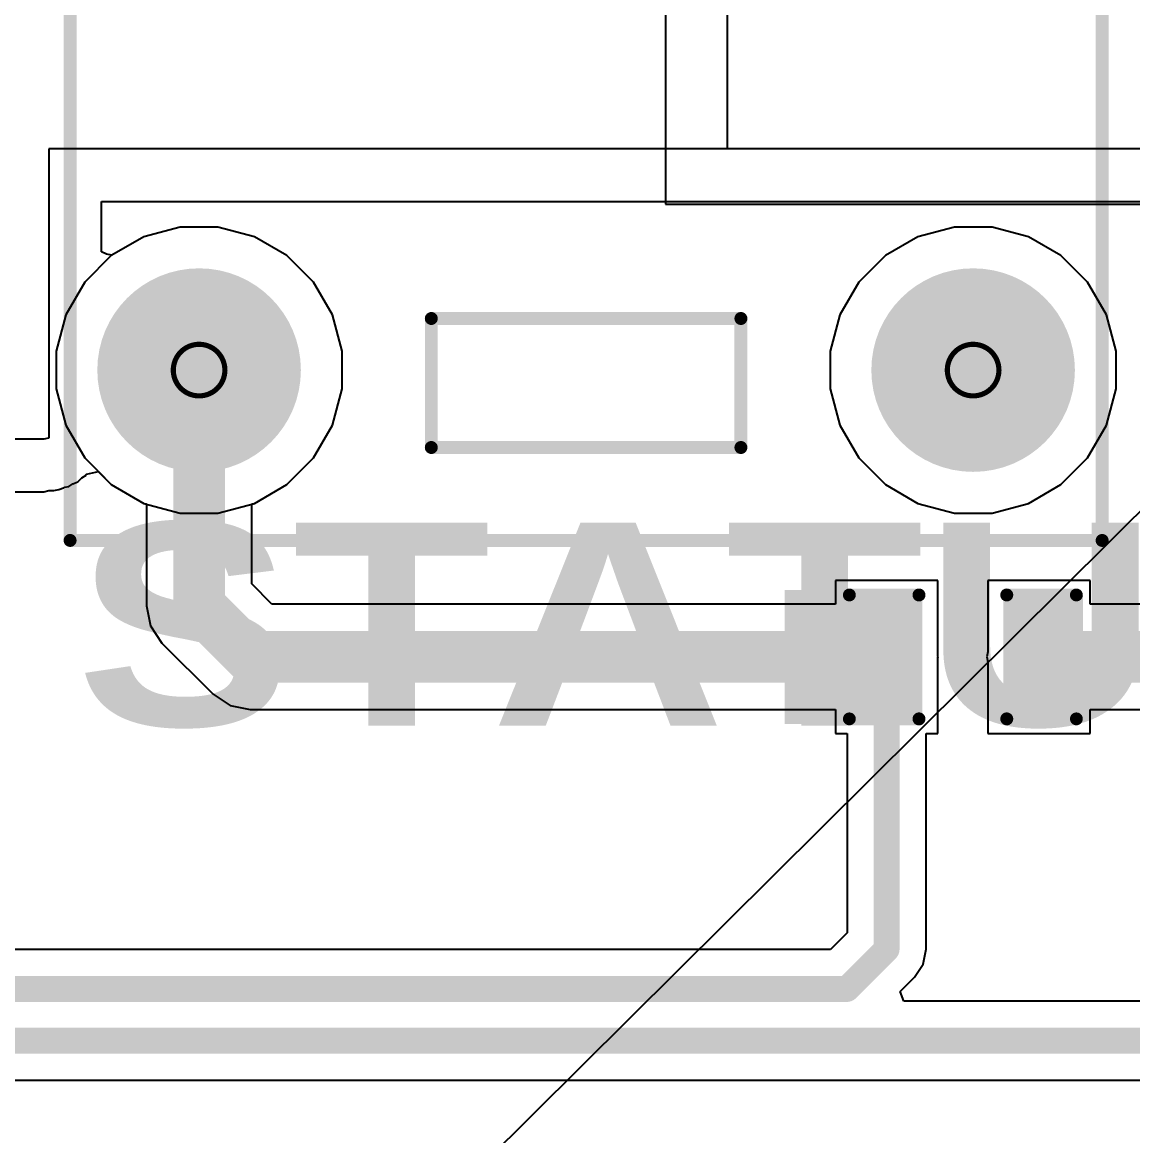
# Model space of a CAD drawing. Header units: inches. Extents: x -5 to 5328, y -4 to 5281.
# Drawn here: x 78.08 to 89.01, y 70.83 to 81.79 of the extents above; entities that cross this region are included whole.
import ezdxf

# ---------------------------------------------------------------- set-up
doc = ezdxf.new("R2010")
doc.units = ezdxf.units.IN
for name, color, linetype in [('Bottom Layer', 5, 'Continuous'), ('Bottom Solder', 6, 'Continuous'), ('Drill Drawing', 1, 'Continuous'), ('Layer 1', 16, 'Continuous'), ('Layer 2', 76, 'Continuous'), ('Multi-Layer', 9, 'Continuous'), ('Pad Holes', 156, 'Continuous'), ('Top Layer', 1, 'Continuous'), ('Top Overlay', 2, 'Continuous'), ('Top Paste', 8, 'Continuous'), ('Top Solder', 216, 'Continuous')]:
    doc.layers.add(name, color=color, linetype=linetype)
doc.styles.add('Arial Black_Bold', font='', dxfattribs={"height": 0.2})
doc.styles.get('Arial Black_Bold').set_extended_font_data('Arial Black', bold=True)

# ---------------------------------------------------------------- blocks, each defined once
blk = doc.blocks.new('10_VQFN_HR__3_3__11')
at = {"layer": 'Top Solder'}
blk.add_line((1.326, 1.775), (5255.107, 5220.903), dxfattribs=at)
blk = doc.blocks.new('LED_0603_104')
at = {"layer": 'Top Layer'}
for points in [[(-1, 0.5), (-0.5, 0.5), (-0.5, -0.5), (-1, -0.5)], [(0.5, 0.5), (1, 0.5), (1, -0.5), (0.5, -0.5)]]:
    blk.add_hatch(color=1, dxfattribs=at).paths.add_polyline_path(points)
at = {"layer": 'Top Overlay'}
blk.add_hatch(color=2, dxfattribs=at).paths.add_polyline_path([(1.118, -0.66), (1.753, -0.66), (1.753, 0.66), (1.118, 0.66)])
at = {"layer": 'Top Paste'}
for points in [[(-1, 0.5), (-0.5, 0.5), (-0.5, -0.5), (-1, -0.5)], [(0.5, 0.5), (1, 0.5), (1, -0.5), (0.5, -0.5)]]:
    blk.add_hatch(color=8, dxfattribs=at).paths.add_polyline_path(points)
at = {"layer": 'Top Solder'}
for points in [[(-1.102, 0.602), (-0.398, 0.602), (-0.398, -0.602), (-1.102, -0.602)], [(0.398, 0.602), (1.102, 0.602), (1.102, -0.602), (0.398, -0.602)]]:
    blk.add_hatch(color=216, dxfattribs=at).paths.add_polyline_path(points)
at = {"layer": 'Top Overlay'}
for points in [[(-1.118, 0.61, 0.127, 0.127, 0), (-1.118, -0.61, 0.127, 0.127, 0)], [(-0.432, 0.61, 0.127, 0.127, 0), (-1.118, 0.61, 0.127, 0.127, 0)], [(1.118, 0.61, 0.127, 0.127, 0), (0.432, 0.61, 0.127, 0.127, 0)], [(1.118, 0.61, 0.127, 0.127, 0), (1.118, -0.61, 0.127, 0.127, 0)], [(-0.432, -0.61, 0.127, 0.127, 0), (-1.118, -0.61, 0.127, 0.127, 0)], [(1.118, -0.61, 0.127, 0.127, 0), (0.432, -0.61, 0.127, 0.127, 0)]]:
    blk.add_lwpolyline(points, format="xyseb", dxfattribs=at)
for points in [[(-1.149, 0.61, 0.0635, 0.0635, 1), (-1.086, 0.61, 0.0635, 0.0635, 1)], [(-1.149, 0.61, 0.0635, 0.0635, 1), (-1.086, 0.61, 0.0635, 0.0635, 1)], [(-0.464, 0.61, 0.0635, 0.0635, 1), (-0.4, 0.61, 0.0635, 0.0635, 1)], [(0.4, 0.61, 0.0635, 0.0635, 1), (0.464, 0.61, 0.0635, 0.0635, 1)], [(1.086, 0.61, 0.0635, 0.0635, 1), (1.149, 0.61, 0.0635, 0.0635, 1)], [(1.086, 0.61, 0.0635, 0.0635, 1), (1.149, 0.61, 0.0635, 0.0635, 1)], [(-1.149, -0.61, 0.0635, 0.0635, 1), (-1.086, -0.61, 0.0635, 0.0635, 1)], [(-1.149, -0.61, 0.0635, 0.0635, 1), (-1.086, -0.61, 0.0635, 0.0635, 1)], [(-0.464, -0.61, 0.0635, 0.0635, 1), (-0.4, -0.61, 0.0635, 0.0635, 1)], [(0.4, -0.61, 0.0635, 0.0635, 1), (0.464, -0.61, 0.0635, 0.0635, 1)], [(1.086, -0.61, 0.0635, 0.0635, 1), (1.149, -0.61, 0.0635, 0.0635, 1)], [(1.086, -0.61, 0.0635, 0.0635, 1), (1.149, -0.61, 0.0635, 0.0635, 1)]]:
    blk.add_lwpolyline(points, format="xyseb", close=True, dxfattribs=at)
blk = doc.blocks.new('G6RN_1_DC24_122')
at = {"layer": 'Bottom Layer'}
h = blk.add_hatch(color=5, dxfattribs=at)
edge = h.paths.add_edge_path()
edge.add_arc((-3.81, 12.7), 0.9, 0, 360)
h = blk.add_hatch(color=5, dxfattribs=at)
edge = h.paths.add_edge_path()
edge.add_arc((3.81, 12.7), 0.9, 0, 360)
at = {"layer": 'Bottom Solder'}
h = blk.add_hatch(color=6, dxfattribs=at)
edge = h.paths.add_edge_path()
edge.add_arc((-3.81, 12.7), 1.002, 0, 360)
h = blk.add_hatch(color=6, dxfattribs=at)
edge = h.paths.add_edge_path()
edge.add_arc((3.81, 12.7), 1.002, 0, 360)
at = {"layer": 'Layer 1'}
h = blk.add_hatch(color=16, dxfattribs=at)
edge = h.paths.add_edge_path()
edge.add_arc((-3.81, 12.7), 0.9, 0, 360)
h = blk.add_hatch(color=16, dxfattribs=at)
edge = h.paths.add_edge_path()
edge.add_arc((3.81, 12.7), 0.9, 0, 360)
at = {"layer": 'Layer 2'}
h = blk.add_hatch(color=76, dxfattribs=at)
edge = h.paths.add_edge_path()
edge.add_arc((-3.81, 12.7), 0.9, 0, 360)
h = blk.add_hatch(color=76, dxfattribs=at)
edge = h.paths.add_edge_path()
edge.add_arc((3.81, 12.7), 0.9, 0, 360)
at = {"layer": 'Multi-Layer'}
h = blk.add_hatch(color=9, dxfattribs=at)
edge = h.paths.add_edge_path()
edge.add_arc((-3.81, 12.7), 0.9, 0, 360)
h = blk.add_hatch(color=9, dxfattribs=at)
edge = h.paths.add_edge_path()
edge.add_arc((3.81, 12.7), 0.9, 0, 360)
at = {"layer": 'Pad Holes'}
h = blk.add_hatch(color=7, dxfattribs=at)
edge = h.paths.add_edge_path()
edge.add_arc((-3.81, 12.7), 0.6, 0, 360)
h = blk.add_hatch(color=7, dxfattribs=at)
edge = h.paths.add_edge_path()
edge.add_arc((3.81, 12.7), 0.6, 0, 360)
at = {"layer": 'Top Layer'}
h = blk.add_hatch(color=1, dxfattribs=at)
edge = h.paths.add_edge_path()
edge.add_arc((-3.81, 12.7), 0.9, 0, 360)
h = blk.add_hatch(color=1, dxfattribs=at)
edge = h.paths.add_edge_path()
edge.add_arc((3.81, 12.7), 0.9, 0, 360)
at = {"layer": 'Top Solder'}
h = blk.add_hatch(color=216, dxfattribs=at)
edge = h.paths.add_edge_path()
edge.add_arc((-3.81, 12.7), 1.002, 0, 360)
h = blk.add_hatch(color=216, dxfattribs=at)
edge = h.paths.add_edge_path()
edge.add_arc((3.81, 12.7), 1.002, 0, 360)
at = {"layer": 'Top Overlay'}
for points in [[(5.08, 14.377, 0.127, 0.127, 0), (-5.08, 14.377, 0.127, 0.127, 0)], [(-5.08, -14.123, 0.127, 0.127, 0), (-5.08, 14.377, 0.127, 0.127, 0)], [(5.08, -14.123, 0.127, 0.127, 0), (5.08, 14.377, 0.127, 0.127, 0)], [(1.524, 13.462, 0.127, 0.127, 0), (-1.524, 13.462, 0.127, 0.127, 0)], [(-1.524, 13.462, 0.127, 0.127, 0), (-1.524, 12.192, 0.127, 0.127, 0)], [(1.524, 13.462, 0.127, 0.127, 0), (1.524, 12.192, 0.127, 0.127, 0)], [(1.524, 12.192, 0.127, 0.127, 0), (-1.524, 12.192, 0.127, 0.127, 0)]]:
    blk.add_lwpolyline(points, format="xyseb", dxfattribs=at)
for points in [[(-5.112, 14.377, 0.0635, 0.0635, 1), (-5.048, 14.377, 0.0635, 0.0635, 1)], [(-5.112, 14.377, 0.0635, 0.0635, 1), (-5.048, 14.377, 0.0635, 0.0635, 1)], [(5.048, 14.377, 0.0635, 0.0635, 1), (5.112, 14.377, 0.0635, 0.0635, 1)], [(5.048, 14.377, 0.0635, 0.0635, 1), (5.112, 14.377, 0.0635, 0.0635, 1)], [(-1.556, 13.462, 0.0635, 0.0635, 1), (-1.492, 13.462, 0.0635, 0.0635, 1)], [(-1.556, 13.462, 0.0635, 0.0635, 1), (-1.492, 13.462, 0.0635, 0.0635, 1)], [(1.492, 13.462, 0.0635, 0.0635, 1), (1.556, 13.462, 0.0635, 0.0635, 1)], [(1.492, 13.462, 0.0635, 0.0635, 1), (1.556, 13.462, 0.0635, 0.0635, 1)], [(-1.556, 12.192, 0.0635, 0.0635, 1), (-1.492, 12.192, 0.0635, 0.0635, 1)], [(-1.556, 12.192, 0.0635, 0.0635, 1), (-1.492, 12.192, 0.0635, 0.0635, 1)], [(1.492, 12.192, 0.0635, 0.0635, 1), (1.556, 12.192, 0.0635, 0.0635, 1)], [(1.492, 12.192, 0.0635, 0.0635, 1), (1.556, 12.192, 0.0635, 0.0635, 1)]]:
    blk.add_lwpolyline(points, format="xyseb", close=True, dxfattribs=at)

msp = doc.modelspace()

# ---------------------------------------------------------------- linework, layer by layer
at = {"layer": 'Bottom Layer'}
for p, q in [((85.021, 80.546), (85.021, 102.431)), ((84.412, 85.487), (84.412, 80.001)), ((93.944, 80.546), (85.021, 80.546)), ((84.412, 80.001), (102.115, 80.001)), ((79.635, 79.776), (79.277, 79.681)), ((80.006, 79.776), (79.635, 79.776)), ((80.364, 79.681), (80.006, 79.776)), ((79.277, 79.681), (78.956, 79.495)), ((80.685, 79.495), (80.364, 79.681)), ((78.956, 79.495), (78.694, 79.233)), ((80.947, 79.233), (80.685, 79.495)), ((78.694, 79.233), (78.508, 78.912)), ((81.133, 78.912), (80.947, 79.233)), ((78.508, 78.912), (78.412, 78.554)), ((81.228, 78.554), (81.133, 78.912)), ((78.412, 78.554), (78.412, 78.183)), ((81.228, 78.183), (81.228, 78.554)), ((78.412, 78.183), (78.508, 77.825)), ((81.133, 77.825), (81.228, 78.183)), ((78.508, 77.825), (78.694, 77.504)), ((80.947, 77.504), (81.133, 77.825)), ((78.694, 77.504), (78.956, 77.242)), ((80.685, 77.242), (80.947, 77.504)), ((78.956, 77.242), (79.277, 77.056)), ((80.364, 77.056), (80.685, 77.242)), ((79.277, 77.056), (79.635, 76.96)), ((79.635, 76.96), (80.006, 76.96)), ((80.006, 76.96), (80.364, 77.056))]:
    msp.add_line(p, q, dxfattribs=at)
at = {"layer": 'Drill Drawing'}
for points in [[(80.074, 78.368, 0.0508, 0.0508, 1), (79.566, 78.368, 0.0508, 0.0508, 1)], [(87.694, 78.368, 0.0508, 0.0508, 1), (87.186, 78.368, 0.0508, 0.0508, 1)], [(79.554, 78.368, 0.0254, 0.0254, 1), (79.579, 78.368, 0.0254, 0.0254, 1)], [(80.062, 78.368, 0.0254, 0.0254, 1), (80.087, 78.368, 0.0254, 0.0254, 1)], [(87.174, 78.368, 0.0254, 0.0254, 1), (87.199, 78.368, 0.0254, 0.0254, 1)], [(87.682, 78.368, 0.0254, 0.0254, 1), (87.707, 78.368, 0.0254, 0.0254, 1)]]:
    msp.add_lwpolyline(points, format="xyseb", close=True, dxfattribs=at)
at = {"layer": 'Layer 1'}
for p, q in [((79.635, 79.776), (79.277, 79.681)), ((80.006, 79.776), (79.635, 79.776)), ((80.364, 79.681), (80.006, 79.776)), ((87.255, 79.776), (86.897, 79.681)), ((87.626, 79.776), (87.255, 79.776)), ((87.984, 79.681), (87.626, 79.776)), ((79.277, 79.681), (78.956, 79.495)), ((80.685, 79.495), (80.364, 79.681)), ((86.897, 79.681), (86.576, 79.495)), ((88.305, 79.495), (87.984, 79.681)), ((78.956, 79.495), (78.694, 79.233)), ((80.947, 79.233), (80.685, 79.495)), ((86.576, 79.495), (86.314, 79.233)), ((88.567, 79.233), (88.305, 79.495)), ((78.694, 79.233), (78.508, 78.912)), ((81.133, 78.912), (80.947, 79.233)), ((86.314, 79.233), (86.128, 78.912)), ((88.753, 78.912), (88.567, 79.233)), ((78.508, 78.912), (78.412, 78.554)), ((81.228, 78.554), (81.133, 78.912)), ((86.128, 78.912), (86.032, 78.554)), ((88.848, 78.554), (88.753, 78.912)), ((78.412, 78.554), (78.412, 78.183)), ((81.228, 78.183), (81.228, 78.554)), ((86.032, 78.554), (86.032, 78.183)), ((88.848, 78.183), (88.848, 78.554)), ((78.412, 78.183), (78.508, 77.825)), ((81.133, 77.825), (81.228, 78.183)), ((86.032, 78.183), (86.128, 77.825)), ((88.753, 77.825), (88.848, 78.183)), ((78.508, 77.825), (78.694, 77.504)), ((80.947, 77.504), (81.133, 77.825)), ((86.128, 77.825), (86.314, 77.504)), ((88.567, 77.504), (88.753, 77.825)), ((78.694, 77.504), (78.956, 77.242)), ((80.685, 77.242), (80.947, 77.504)), ((86.314, 77.504), (86.576, 77.242)), ((88.305, 77.242), (88.567, 77.504)), ((78.956, 77.242), (79.277, 77.056)), ((80.364, 77.056), (80.685, 77.242)), ((86.576, 77.242), (86.897, 77.056)), ((87.984, 77.056), (88.305, 77.242)), ((79.277, 77.056), (79.635, 76.96)), ((79.635, 76.96), (80.006, 76.96)), ((80.006, 76.96), (80.364, 77.056)), ((86.897, 77.056), (87.255, 76.96)), ((87.255, 76.96), (87.626, 76.96)), ((87.626, 76.96), (87.984, 77.056))]:
    msp.add_line(p, q, dxfattribs=at)
at = {"layer": 'Layer 2'}
for p, q in [((79.635, 79.776), (79.277, 79.681)), ((80.006, 79.776), (79.635, 79.776)), ((80.364, 79.681), (80.006, 79.776)), ((87.255, 79.776), (86.897, 79.681)), ((87.626, 79.776), (87.255, 79.776)), ((87.984, 79.681), (87.626, 79.776)), ((79.277, 79.681), (78.956, 79.495)), ((80.685, 79.495), (80.364, 79.681)), ((86.897, 79.681), (86.576, 79.495)), ((88.305, 79.495), (87.984, 79.681)), ((78.956, 79.495), (78.694, 79.233)), ((80.947, 79.233), (80.685, 79.495)), ((86.576, 79.495), (86.314, 79.233)), ((88.567, 79.233), (88.305, 79.495)), ((78.694, 79.233), (78.508, 78.912)), ((81.133, 78.912), (80.947, 79.233)), ((86.314, 79.233), (86.128, 78.912)), ((88.753, 78.912), (88.567, 79.233)), ((78.508, 78.912), (78.412, 78.554)), ((81.228, 78.554), (81.133, 78.912)), ((86.128, 78.912), (86.032, 78.554)), ((88.848, 78.554), (88.753, 78.912)), ((78.412, 78.554), (78.412, 78.183)), ((81.228, 78.183), (81.228, 78.554)), ((86.032, 78.554), (86.032, 78.183)), ((88.848, 78.183), (88.848, 78.554)), ((78.412, 78.183), (78.508, 77.825)), ((81.133, 77.825), (81.228, 78.183)), ((86.032, 78.183), (86.128, 77.825)), ((88.753, 77.825), (88.848, 78.183)), ((78.508, 77.825), (78.694, 77.504)), ((80.947, 77.504), (81.133, 77.825)), ((86.128, 77.825), (86.314, 77.504)), ((88.567, 77.504), (88.753, 77.825)), ((78.694, 77.504), (78.956, 77.242)), ((80.685, 77.242), (80.947, 77.504)), ((86.314, 77.504), (86.576, 77.242)), ((88.305, 77.242), (88.567, 77.504)), ((78.956, 77.242), (79.277, 77.056)), ((80.364, 77.056), (80.685, 77.242)), ((86.576, 77.242), (86.897, 77.056)), ((87.984, 77.056), (88.305, 77.242)), ((79.277, 77.056), (79.635, 76.96)), ((79.635, 76.96), (80.006, 76.96)), ((80.006, 76.96), (80.364, 77.056)), ((86.897, 77.056), (87.255, 76.96)), ((87.255, 76.96), (87.626, 76.96)), ((87.626, 76.96), (87.984, 77.056))]:
    msp.add_line(p, q, dxfattribs=at)
at = {"layer": 'Top Layer'}
for p, q in [((93.944, 80.546), (78.341, 80.546)), ((78.341, 80.546), (78.341, 77.701)), ((78.859, 79.531), (78.859, 80.029)), ((78.859, 80.029), (93.944, 80.029)), ((79.635, 79.776), (79.277, 79.681)), ((80.006, 79.776), (79.635, 79.776)), ((80.364, 79.681), (80.006, 79.776)), ((87.255, 79.776), (86.897, 79.681)), ((87.626, 79.776), (87.255, 79.776)), ((87.984, 79.681), (87.626, 79.776)), ((79.277, 79.681), (78.961, 79.498)), ((80.685, 79.495), (80.364, 79.681)), ((86.897, 79.681), (86.576, 79.495)), ((88.305, 79.495), (87.984, 79.681)), ((78.907, 79.511), (78.859, 79.531)), ((78.961, 79.498), (78.907, 79.511)), ((80.947, 79.233), (80.685, 79.495)), ((86.576, 79.495), (86.314, 79.233)), ((88.567, 79.233), (88.305, 79.495)), ((81.133, 78.912), (80.947, 79.233)), ((86.314, 79.233), (86.128, 78.912)), ((88.753, 78.912), (88.567, 79.233)), ((81.228, 78.554), (81.133, 78.912)), ((86.128, 78.912), (86.032, 78.554)), ((88.848, 78.554), (88.753, 78.912)), ((81.228, 78.183), (81.228, 78.554)), ((86.032, 78.554), (86.032, 78.183)), ((88.848, 78.183), (88.848, 78.554)), ((81.133, 77.825), (81.228, 78.183)), ((86.032, 78.183), (86.128, 77.825)), ((88.753, 77.825), (88.848, 78.183)), ((80.947, 77.504), (81.133, 77.825)), ((86.128, 77.825), (86.314, 77.504)), ((88.567, 77.504), (88.753, 77.825)), ((78.29, 77.689), (68.352, 77.689)), ((78.337, 77.699), (78.29, 77.689)), ((78.341, 77.701), (78.337, 77.699)), ((80.685, 77.242), (80.947, 77.504)), ((86.314, 77.504), (86.576, 77.242)), ((88.305, 77.242), (88.567, 77.504)), ((78.629, 77.27), (78.665, 77.307)), ((78.665, 77.307), (78.707, 77.335)), ((78.707, 77.335), (78.712, 77.342)), ((78.712, 77.342), (78.83, 77.368)), ((78.83, 77.368), (78.956, 77.242)), ((78.29, 77.171), (78.34, 77.181)), ((78.34, 77.181), (78.391, 77.181)), ((78.391, 77.181), (78.438, 77.191)), ((78.438, 77.191), (78.485, 77.21)), ((78.438, 77.191), (78.438, 77.191)), ((78.438, 77.191), (78.438, 77.191)), ((78.438, 77.191), (78.438, 77.191)), ((78.485, 77.21), (78.488, 77.211)), ((78.488, 77.211), (78.491, 77.212)), ((78.491, 77.212), (78.494, 77.214)), ((78.494, 77.214), (78.539, 77.223)), ((78.539, 77.223), (78.578, 77.248)), ((78.578, 77.248), (78.625, 77.268)), ((78.625, 77.268), (78.629, 77.27)), ((78.956, 77.242), (79.277, 77.056)), ((80.364, 77.056), (80.685, 77.242)), ((86.576, 77.242), (86.897, 77.056)), ((87.984, 77.056), (88.305, 77.242)), ((68.352, 77.171), (78.29, 77.171)), ((79.277, 77.056), (79.303, 77.05)), ((79.303, 77.05), (79.303, 76.047)), ((80.338, 77.05), (80.364, 77.056)), ((80.338, 76.262), (80.338, 77.05)), ((86.897, 77.056), (87.255, 76.96)), ((87.255, 76.96), (87.626, 76.96)), ((87.626, 76.96), (87.984, 77.056)), ((80.537, 76.063), (80.338, 76.262)), ((87.093, 76.298), (86.085, 76.298)), ((86.085, 76.298), (86.085, 76.063)), ((87.093, 75.556), (87.093, 76.298)), ((88.593, 76.298), (87.585, 76.298)), ((87.585, 76.298), (87.585, 75.595)), ((88.593, 76.063), (88.593, 76.298)), ((79.303, 76.047), (79.342, 75.849)), ((86.085, 76.063), (80.537, 76.063)), ((89.378, 76.063), (88.593, 76.063)), ((79.342, 75.849), (79.454, 75.681)), ((79.454, 75.681), (79.957, 75.178)), ((87.095, 75.545), (87.093, 75.556)), ((87.093, 75.534), (87.095, 75.545)), ((87.093, 74.79), (87.093, 75.534)), ((87.585, 75.595), (87.575, 75.545)), ((87.575, 75.545), (87.585, 75.494)), ((87.585, 75.494), (87.585, 74.79)), ((79.957, 75.178), (80.125, 75.066)), ((80.125, 75.066), (80.323, 75.027)), ((80.323, 75.027), (80.323, 75.027)), ((80.323, 75.027), (86.085, 75.027)), ((86.085, 75.027), (86.085, 74.79)), ((88.593, 74.79), (88.593, 75.027)), ((88.593, 75.027), (89.593, 75.027)), ((86.085, 74.79), (86.201, 74.79)), ((86.201, 74.79), (86.201, 72.827)), ((86.977, 72.666), (86.977, 74.79)), ((86.977, 74.79), (87.093, 74.79)), ((87.585, 74.79), (88.593, 74.79)), ((86.201, 72.827), (86.036, 72.663)), ((86.036, 72.663), (60.416, 72.663)), ((86.948, 72.518), (86.977, 72.666)), ((86.864, 72.392), (86.948, 72.518)), ((86.721, 72.249), (86.864, 72.392)), ((86.759, 72.155), (86.721, 72.249)), ((90.821, 72.155), (86.759, 72.155)), ((47.789, 71.378), (90.982, 71.378))]:
    msp.add_line(p, q, dxfattribs=at)
for points in [[(79.82, 76.047, 0.508, 0.508, 0), (79.82, 78.876, 0.508, 0.508, 0)], [(79.82, 76.047, 0.508, 0.508, 0), (80.323, 75.545, 0.508, 0.508, 0)], [(80.323, 75.545, 0.508, 0.508, 0), (86.577, 75.545, 0.508, 0.508, 0)], [(88.093, 75.545, 0.508, 0.508, 0), (89.593, 75.545, 0.508, 0.508, 0)], [(86.589, 72.666, 0.254, 0.254, 0), (86.589, 75.544, 0.254, 0.254, 0)], [(86.197, 72.274, 0.254, 0.254, 0), (86.589, 72.666, 0.254, 0.254, 0)], [(47.374, 72.274, 0.254, 0.254, 0), (86.197, 72.274, 0.254, 0.254, 0)], [(47.628, 71.766, 0.254, 0.254, 0), (90.982, 71.766, 0.254, 0.254, 0)]]:
    msp.add_lwpolyline(points, format="xyseb", dxfattribs=at)
for points in [[(79.693, 78.876, 0.254, 0.254, 1), (79.947, 78.876, 0.254, 0.254, 1)], [(79.693, 76.047, 0.254, 0.254, 1), (79.947, 76.047, 0.254, 0.254, 1)], [(79.693, 76.047, 0.254, 0.254, 1), (79.947, 76.047, 0.254, 0.254, 1)], [(80.196, 75.545, 0.254, 0.254, 1), (80.45, 75.545, 0.254, 0.254, 1)], [(80.196, 75.545, 0.254, 0.254, 1), (80.45, 75.545, 0.254, 0.254, 1)], [(86.45, 75.545, 0.254, 0.254, 1), (86.704, 75.545, 0.254, 0.254, 1)], [(87.966, 75.545, 0.254, 0.254, 1), (88.22, 75.545, 0.254, 0.254, 1)], [(86.525, 75.544, 0.127, 0.127, 1), (86.652, 75.544, 0.127, 0.127, 1)], [(86.525, 72.666, 0.127, 0.127, 1), (86.652, 72.666, 0.127, 0.127, 1)], [(86.525, 72.666, 0.127, 0.127, 1), (86.652, 72.666, 0.127, 0.127, 1)], [(86.133, 72.274, 0.127, 0.127, 1), (86.26, 72.274, 0.127, 0.127, 1)], [(86.133, 72.274, 0.127, 0.127, 1), (86.26, 72.274, 0.127, 0.127, 1)]]:
    msp.add_lwpolyline(points, format="xyseb", close=True, dxfattribs=at)

# ---------------------------------------------------------------- block references
msp.add_blockref('10_VQFN_HR__3_3__11', (72.428, 59.976))
at = {"rotation": 180}
for name, p in [('G6RN_1_DC24_122', (83.63, 91.068)), ('LED_0603_104', (87.339, 75.544))]:
    msp.add_blockref(name, p, dxfattribs=at)

# ---------------------------------------------------------------- texts
at = {"layer": 'Top Overlay', "style": 'Arial Black_Bold'}
msp.add_text('STATUS', height=2, rotation=360, dxfattribs=at).set_placement((78.606, 74.866))

doc.saveas('drawing.dxf')
